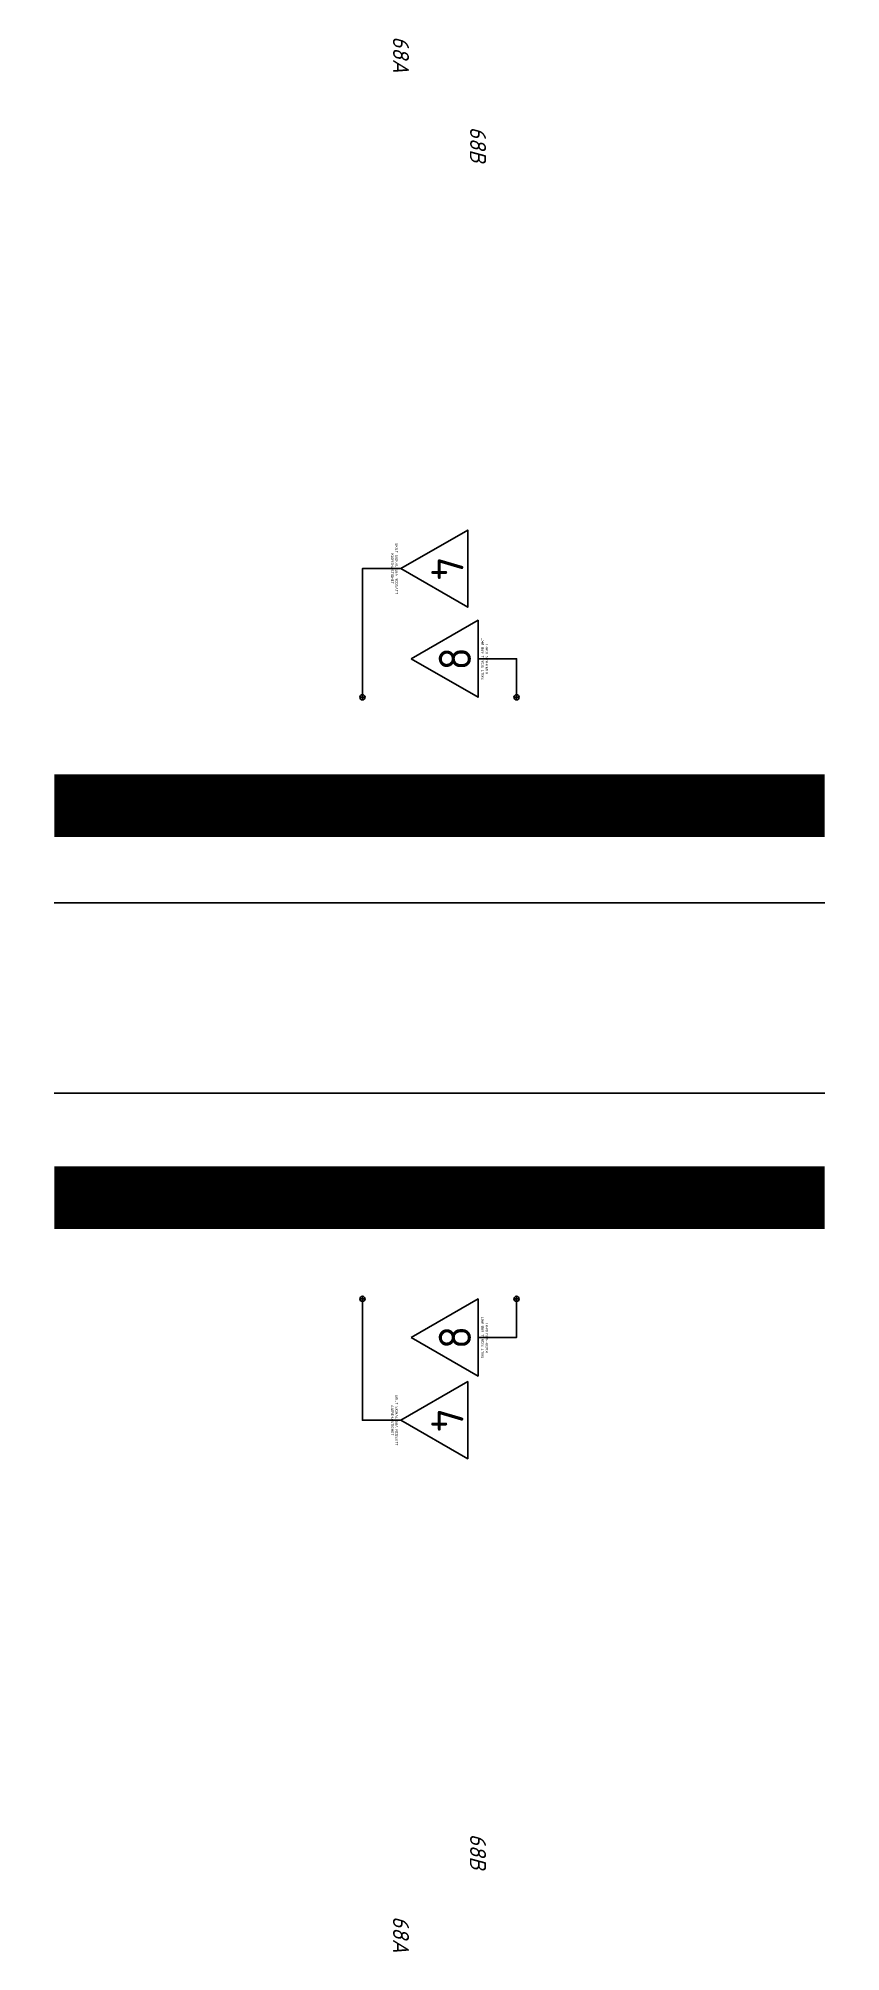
# Model space of a CAD drawing. Header units: metres. Extents: x -0.3 to 15.3, y -18.5 to 18.7.
import ezdxf
from ezdxf.enums import TextEntityAlignment as Align

# ---------------------------------------------------------------- set-up
doc = ezdxf.new("R2010")
doc.units = ezdxf.units.M
doc.linetypes.add('RC-DASHED-02', pattern=[4, 2.5, -0.5, 0.5, -0.5])
doc.linetypes.add('RC-DASHED-03', pattern=[4, 1.5, -0.5, 0.5, -0.5, 0.5, -0.5])
for name, color, linetype in [('JBTKO@OBJEKTBESKRIVELSE', 62, 'Continuous'), ('JBTKO@OBJEKTNAVN', 62, 'Continuous'), ('JBTKO_SKT', 2, 'Continuous'), ('JBTKO_SPO', 2, 'Continuous'), ('JBTKU_KFK', 1, 'Continuous'), ('JBTRC$$INNSETTINGSPUNKT', 62, 'Continuous'), ('JBTRC$$SYMBOLBESKRIVELSE', 62, 'Continuous')]:
    doc.layers.add(name, color=color, linetype=linetype)
doc.styles.add('ISO', font='iso3098.shx')

# ---------------------------------------------------------------- blocks, each defined once
blk = doc.blocks.new('NO-BN-2D-JBTKO_SKT-SKILT-KJOERENDE-SIGNAL-68A-NEDSATT-HASTIGHET-Geographic')
at = {"color": 0, "linetype": 'ByBlock', "lineweight": -2, "transparency": 16777216}
blk.add_lwpolyline([(0, 0), (3, 5.2), (-3, 5.2)], close=True, dxfattribs=at)
at = {"color": 0, "linetype": 'ByBlock', "lineweight": -2, "transparency": 16777216, "style": 'ISO'}
for tag, height, p in [('HAST_10', 2.5, (0, 3.6)), ('HAST_5', 1, (1.8, 4.2))]:
    blk.add_attdef(tag, text='', height=height, dxfattribs=at).set_placement(p, align=Align.MIDDLE_CENTER)
at = {"layer": 'JBTRC$$SYMBOLBESKRIVELSE', "linetype": 'ByBlock', "lineweight": -2, "transparency": 16777216, "insert": (0, -0.51), "char_height": 0.2, "width": 4, "attachment_point": 5, "style": 'ISO'}
blk.add_mtext('SKILT SIGNAL 68A NEDSATT KJØREHASTIGHET', dxfattribs=at)
blk = doc.blocks.new('NO-BN-2D-JBTRC_INNSETTINGSPUNKT-Schematic')
at = {"layer": 'JBTRC$$INNSETTINGSPUNKT', "linetype": 'ByBlock', "lineweight": -2, "transparency": 16777216}
for p, q in [((-0.05, 0), (0.05, 0)), ((0, -0.05), (0, 0.05))]:
    blk.add_line(p, q, dxfattribs=at)
blk.add_circle((0, 0), 0.05, dxfattribs=at)
blk = doc.blocks.new('*Z4')
at = {"layer": 'JBTKO_SKT', "color": 0}
blk.add_lwpolyline([(0, 0), (0, 0.5), (0, 2.503), (0.25, 2.503), (0.75, 2.503)], dxfattribs=at)
at = {"color": 0, "linetype": 'ByBlock', "lineweight": -2, "transparency": 16777216, "xscale": 0.2500000000000001, "yscale": 0.2500000000000001, "zscale": 0.2500000000000001, "rotation": 270}
blk.add_blockref('NO-BN-2D-JBTKO_SKT-SKILT-KJOERENDE-SIGNAL-68A-NEDSATT-HASTIGHET-Geographic', (0.75, 2.503), dxfattribs=at).add_auto_attribs({'HAST_10': '4'})
at = {"color": 0, "linetype": 'ByBlock', "lineweight": -2, "transparency": 16777216}
blk.add_blockref('NO-BN-2D-JBTRC_INNSETTINGSPUNKT-Schematic', (0, 0), dxfattribs=at)
at = {"layer": 'JBTKO@OBJEKTBESKRIVELSE', "color": 0, "linetype": 'ByBlock', "lineweight": -2, "transparency": 16777216, "style": 'ISO'}
blk.add_attdef('OBJEKTBESKRIVELSE', text='', height=0.9, rotation=270, dxfattribs=at).set_placement((-1.4, 18), align=Align.MIDDLE_CENTER)
at = {"layer": 'JBTKO@OBJEKTNAVN', "color": 0, "linetype": 'ByBlock', "lineweight": -2, "transparency": 16777216, "style": 'ISO', "oblique": 15}
blk.add_attdef('OBJEKTNAVN', text='', height=1.25, rotation=270, dxfattribs=at).set_placement((0, 10), align=Align.MIDDLE_CENTER)
blk = doc.blocks.new('*Z5')
at = {"layer": 'JBTKO_SKT', "color": 0}
blk.add_lwpolyline([(0, 0), (0, -0.5), (0, -2.36), (0.25, -2.36), (0.75, -2.36)], dxfattribs=at)
at = {"color": 0, "linetype": 'ByBlock', "lineweight": -2, "transparency": 16777216}
blk.add_blockref('NO-BN-2D-JBTRC_INNSETTINGSPUNKT-Schematic', (0, 0), dxfattribs=at)
at = {"color": 0, "linetype": 'ByBlock', "lineweight": -2, "transparency": 16777216, "xscale": 0.25, "yscale": 0.25, "zscale": 0.25, "rotation": 270}
blk.add_blockref('NO-BN-2D-JBTKO_SKT-SKILT-KJOERENDE-SIGNAL-68A-NEDSATT-HASTIGHET-Geographic', (0.75, -2.36), dxfattribs=at).add_auto_attribs({'HAST_10': '4'})
at = {"layer": 'JBTKO@OBJEKTBESKRIVELSE', "color": 0, "linetype": 'ByBlock', "lineweight": -2, "transparency": 16777216, "style": 'ISO'}
blk.add_attdef('OBJEKTBESKRIVELSE', text='', height=0.9, rotation=270, dxfattribs=at).set_placement((-1.4, -18), align=Align.MIDDLE_CENTER)
at = {"layer": 'JBTKO@OBJEKTNAVN', "color": 0, "linetype": 'ByBlock', "lineweight": -2, "transparency": 16777216, "style": 'ISO', "oblique": 15}
blk.add_attdef('OBJEKTNAVN', text='', height=1.25, rotation=270, dxfattribs=at).set_placement((0, -10), align=Align.MIDDLE_CENTER)
blk = doc.blocks.new('NO-BN-2D-JBTKO_SKT-SKILT-KJOERENDE-SIGNAL-68B-OEKT-HASTIGHET-Geographic')
at = {"color": 0, "linetype": 'ByBlock', "lineweight": -2, "transparency": 16777216}
blk.add_lwpolyline([(0, 5.2), (3, 0), (-3, 0)], close=True, dxfattribs=at)
at = {"color": 0, "linetype": 'ByBlock', "lineweight": -2, "transparency": 16777216, "style": 'ISO'}
for tag, height, p in [('HAST_10', 2.5, (0, 1.8)), ('HAST_5', 1, (1.8, 0.9))]:
    blk.add_attdef(tag, text='', height=height, dxfattribs=at).set_placement(p, align=Align.MIDDLE_CENTER)
at = {"layer": 'JBTRC$$SYMBOLBESKRIVELSE', "linetype": 'ByBlock', "lineweight": -2, "transparency": 16777216, "insert": (0, -0.52), "char_height": 0.2, "width": 4, "attachment_point": 5, "style": 'ISO'}
blk.add_mtext('SKILT SIGNAL 68B ØKT KJØREHASTIGHET', dxfattribs=at)
blk = doc.blocks.new('*Z6')
at = {"layer": 'JBTKO_SKT', "color": 0}
blk.add_lwpolyline([(0, 0), (0, -0.5), (0, -0.75), (-0.25, -0.75), (-0.75, -0.75)], dxfattribs=at)
at = {"color": 0, "linetype": 'ByBlock', "lineweight": -2, "transparency": 16777216, "xscale": 0.2500000000000001, "yscale": 0.2500000000000001, "zscale": 0.2500000000000001, "rotation": 90}
blk.add_blockref('NO-BN-2D-JBTKO_SKT-SKILT-KJOERENDE-SIGNAL-68B-OEKT-HASTIGHET-Geographic', (-0.75, -0.75), dxfattribs=at).add_auto_attribs({'HAST_10': '8'})
at = {"color": 0, "linetype": 'ByBlock', "lineweight": -2, "transparency": 16777216}
blk.add_blockref('NO-BN-2D-JBTRC_INNSETTINGSPUNKT-Schematic', (0, 0), dxfattribs=at)
at = {"layer": 'JBTKO@OBJEKTBESKRIVELSE', "color": 0, "linetype": 'ByBlock', "lineweight": -2, "transparency": 16777216, "style": 'ISO'}
blk.add_attdef('OBJEKTBESKRIVELSE', text='', height=0.9, rotation=270, dxfattribs=at).set_placement((-1.4, -18), align=Align.MIDDLE_CENTER)
at = {"layer": 'JBTKO@OBJEKTNAVN', "color": 0, "linetype": 'ByBlock', "lineweight": -2, "transparency": 16777216, "style": 'ISO', "oblique": 15}
blk.add_attdef('OBJEKTNAVN', text='', height=1.25, rotation=270, dxfattribs=at).set_placement((0, -10), align=Align.MIDDLE_CENTER)
blk = doc.blocks.new('*Z7')
at = {"layer": 'JBTKO_SKT', "color": 0}
blk.add_lwpolyline([(0, 0), (0, 0.5), (0, 0.75), (-0.25, 0.75), (-0.75, 0.75)], dxfattribs=at)
at = {"color": 0, "linetype": 'ByBlock', "lineweight": -2, "transparency": 16777216, "xscale": 0.25, "yscale": 0.25, "zscale": 0.25, "rotation": 90.00000000000004}
blk.add_blockref('NO-BN-2D-JBTKO_SKT-SKILT-KJOERENDE-SIGNAL-68B-OEKT-HASTIGHET-Geographic', (-0.75, 0.75), dxfattribs=at).add_auto_attribs({'HAST_10': '8'})
at = {"color": 0, "linetype": 'ByBlock', "lineweight": -2, "transparency": 16777216}
blk.add_blockref('NO-BN-2D-JBTRC_INNSETTINGSPUNKT-Schematic', (0, 0), dxfattribs=at)
at = {"layer": 'JBTKO@OBJEKTBESKRIVELSE', "color": 0, "linetype": 'ByBlock', "lineweight": -2, "transparency": 16777216, "style": 'ISO'}
blk.add_attdef('OBJEKTBESKRIVELSE', text='', height=0.9, rotation=270, dxfattribs=at).set_placement((-1.4, 18), align=Align.MIDDLE_CENTER)
at = {"layer": 'JBTKO@OBJEKTNAVN', "color": 0, "linetype": 'ByBlock', "lineweight": -2, "transparency": 16777216, "style": 'ISO', "oblique": 15}
blk.add_attdef('OBJEKTNAVN', text='', height=1.25, rotation=270, dxfattribs=at).set_placement((0, 10), align=Align.MIDDLE_CENTER)

msp = doc.modelspace()

# ---------------------------------------------------------------- linework, layer by layer
at = {"layer": 'JBTKO_SPO', "flags": 128}
for points in [[(0, 1.85), (15, 1.85)], [(0, -1.85), (15, -1.85)]]:
    msp.add_lwpolyline(points, dxfattribs=at)
at = {"layer": 'JBTKU_KFK', "linetype": 'RC-DASHED-02', "const_width": 0.62, "flags": 128}
msp.add_lwpolyline([(0, 4.04), (15, 4.04)], dxfattribs=at)
at = {"layer": 'JBTKU_KFK', "linetype": 'RC-DASHED-03', "const_width": 0.62, "flags": 128}
msp.add_lwpolyline([(0, 3.44), (15, 3.44)], dxfattribs=at)
at = {"layer": 'JBTKU_KFK', "linetype": 'RC-DASHED-03', "const_width": 0.62, "elevation": -0.004, "flags": 128}
msp.add_lwpolyline([(0, -3.584), (15, -3.584)], dxfattribs=at)
at = {"layer": 'JBTKU_KFK', "linetype": 'RC-DASHED-02', "const_width": 0.62, "elevation": -0.004, "flags": 128}
msp.add_lwpolyline([(0, -4.184), (15, -4.184)], dxfattribs=at)

# ---------------------------------------------------------------- block references
at = {"layer": 'JBTKO_SKT'}
ref = msp.add_blockref('*Z4', (6, 5.85, 0.2), dxfattribs=dict(at, rotation=359.9999999999999))
ref.add_attrib('OBJEKTNAVN', '68A', dxfattribs={"layer": 'JBTKO@OBJEKTNAVN', "color": 0, "linetype": 'ByBlock', "lineweight": -2, "transparency": 16777216, "height": 0.3125, "rotation": 270, "style": 'ISO', "oblique": 15}).set_placement((6.75, 18.353, 0.2), align=Align.MIDDLE_CENTER)
ref = msp.add_blockref('*Z7', (9, 5.85, 0.2), dxfattribs=dict(at, rotation=359.9999999999999))
ref.add_attrib('OBJEKTNAVN', '68B', dxfattribs={"layer": 'JBTKO@OBJEKTNAVN', "color": 0, "linetype": 'ByBlock', "lineweight": -2, "transparency": 16777216, "height": 0.3125, "rotation": 270, "style": 'ISO', "oblique": 15}).set_placement((8.25, 16.6, 0.2), align=Align.MIDDLE_CENTER)
ref = msp.add_blockref('*Z5', (6, -5.85, 0.2), dxfattribs=at)
ref.add_attrib('OBJEKTNAVN', '68A', dxfattribs={"layer": 'JBTKO@OBJEKTNAVN', "color": 0, "linetype": 'ByBlock', "lineweight": -2, "transparency": 16777216, "height": 0.3125, "rotation": 270, "style": 'ISO', "oblique": 15}).set_placement((6.75, -18.21, 0.2), align=Align.MIDDLE_CENTER)
ref = msp.add_blockref('*Z6', (9, -5.85, 0.2), dxfattribs=at)
ref.add_attrib('OBJEKTNAVN', '68B', dxfattribs={"layer": 'JBTKO@OBJEKTNAVN', "color": 0, "linetype": 'ByBlock', "lineweight": -2, "transparency": 16777216, "height": 0.3125, "rotation": 270, "style": 'ISO', "oblique": 15}).set_placement((8.25, -16.6, 0.2), align=Align.MIDDLE_CENTER)

doc.saveas('drawing.dxf')
